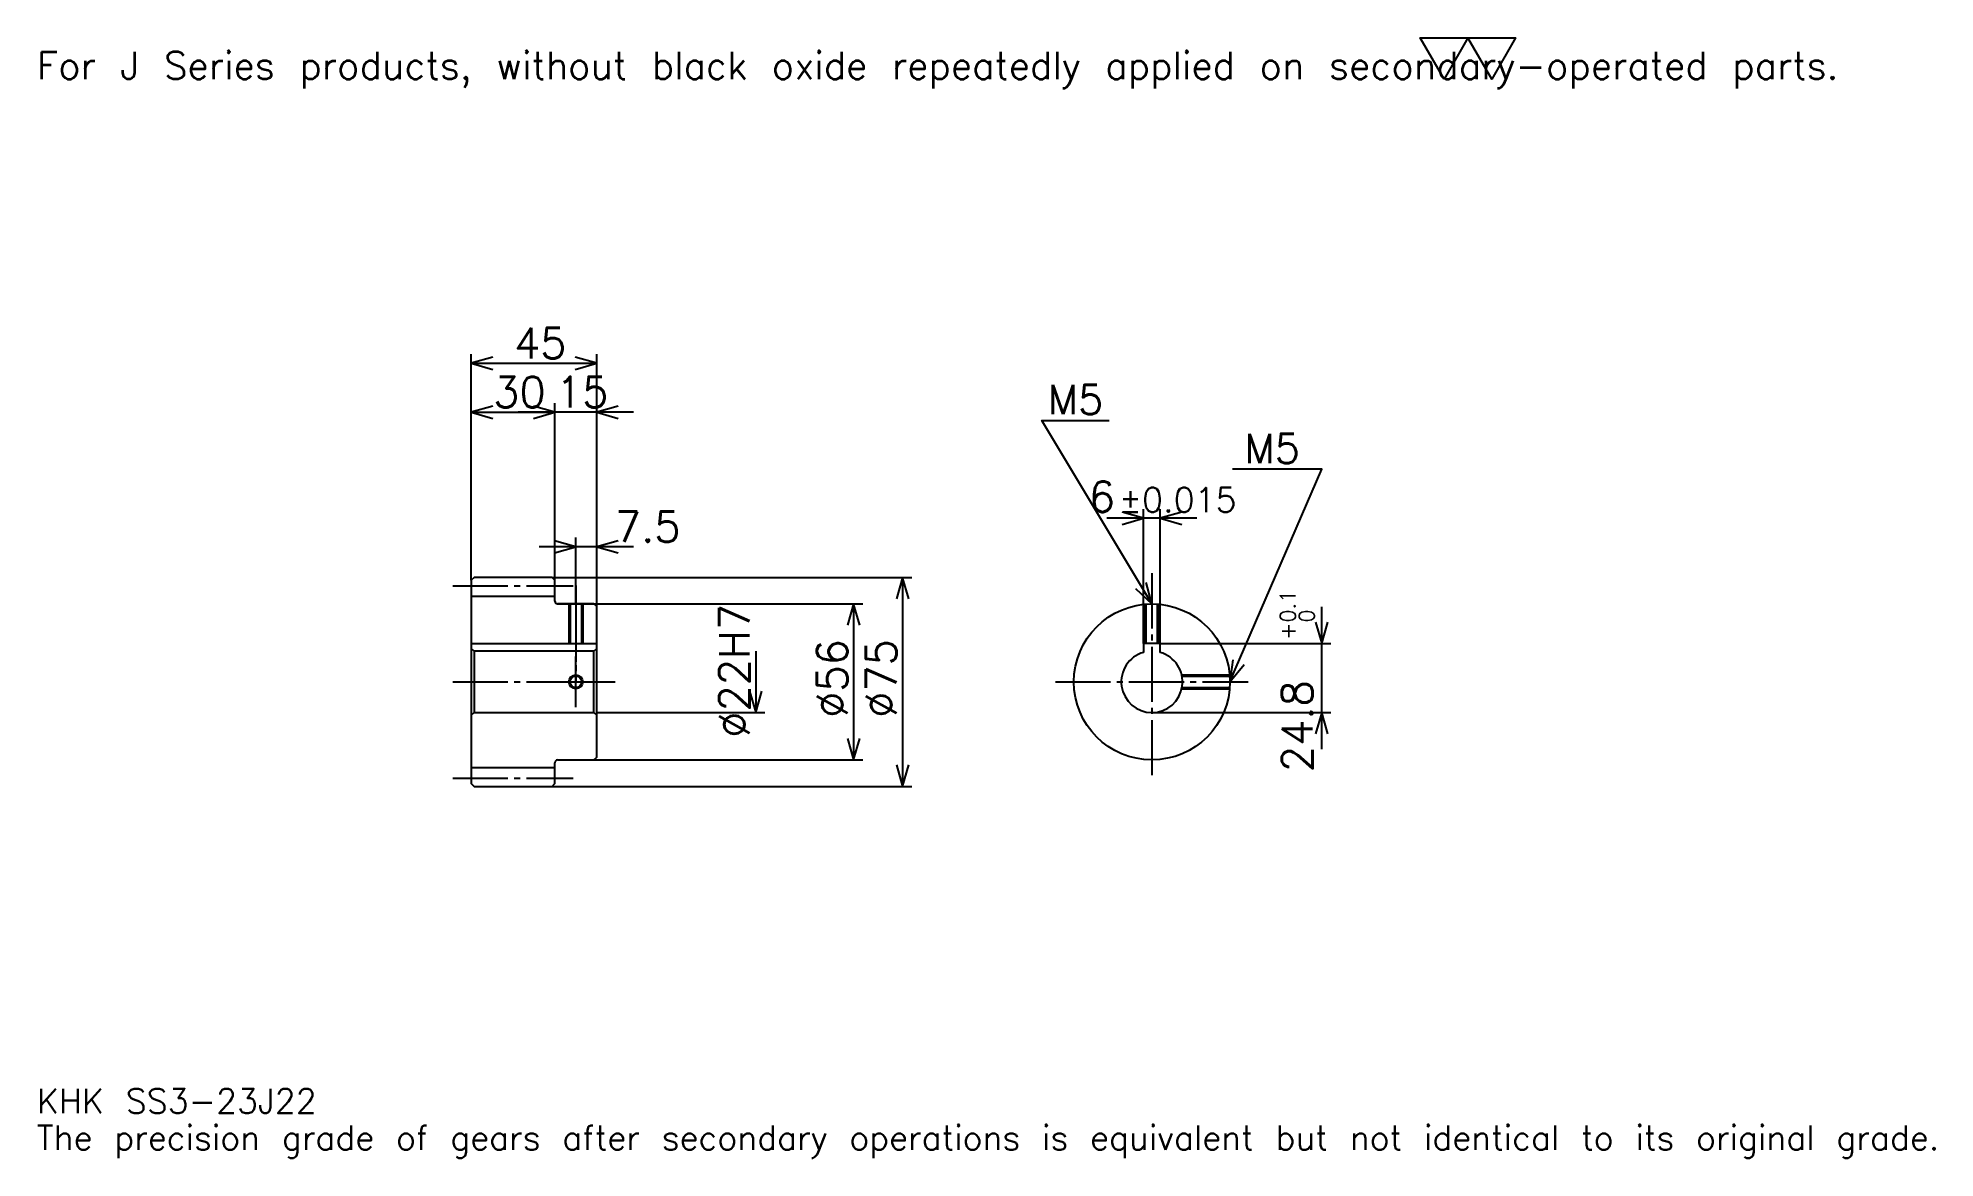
# Model space of a CAD drawing. Extents: x 22 to 703, y 8 to 410.
import ezdxf

# ---------------------------------------------------------------- set-up
doc = ezdxf.new("R2010")
doc.units = 0
doc.linetypes.add('DASHDOT', pattern=[26.347826, 19.76087, -2.195652, 2.195652, -2.195652])
doc.layers.get('0').update_dxf_attribs({"linetype": 'CONTINUOUS'})
doc.layers.add('DASHDOT', color=6, linetype='DASHDOT')
doc.styles.add('KANJI', font='TXT', dxfattribs={"bigfont": 'BIGFONT'})

msp = doc.modelspace()

# ---------------------------------------------------------------- linework, layer by layer
at = {"color": 5}
for p, q in [((177.847809, 216.445648), (177.847809, 296.586945)), ((177.847809, 293.293457), (222.847809, 293.293457)), ((222.847809, 216.445648), (222.847809, 296.586945)), ((177.847809, 275.728271), (207.847809, 275.728271)), ((236.021729, 275.728271), (194.673889, 275.728271)), ((207.847809, 216.445648), (207.847809, 279.021729)), ((419.108673, 192.745651), (419.108673, 240.978256)), ((425.108673, 192.745651), (425.108673, 240.978256)), ((438.282593, 237.684784), (405.934753, 237.684784)), ((236.021729, 227.423904), (202.173889, 227.423904)), ((215.347809, 216.445648), (215.347809, 230.717392)), ((177.847809, 215.445648), (177.847809, 216.445648)), ((206.847809, 216.445648), (222.847809, 216.445648)), ((207.847809, 215.445648), (207.847809, 216.445648)), ((215.347809, 206.945648), (215.347809, 216.445648)), ((215.347809, 206.945648), (215.347809, 216.445648)), ((222.847809, 216.445648), (335.923889, 216.445648)), ((222.847809, 205.945648), (222.847809, 216.445648)), ((332.630432, 216.445648), (332.630432, 141.445648)), ((208.847809, 206.945648), (222.847809, 206.945648)), ((222.847809, 206.945648), (318.358673, 206.945648)), ((315.065186, 206.945648), (315.065186, 150.945648)), ((483.043457, 154.771729), (483.043457, 205.919556)), ((425.108673, 192.745651), (486.336945, 192.745651)), ((279.934753, 189.945648), (279.934753, 167.945648)), ((222.847809, 167.945648), (283.228241, 167.945648)), ((422.108673, 167.945648), (486.336945, 167.945648)), ((208.847809, 150.945648), (222.847809, 150.945648)), ((222.847809, 150.945648), (318.358673, 150.945648)), ((206.847809, 141.445648), (222.847809, 141.445648)), ((222.847809, 141.445648), (335.923889, 141.445648))]:
    msp.add_line(p, q, dxfattribs=at)
at = {"color": 4}
for p, q in [((177.847809, 209.695648), (207.847809, 209.695648)), ((177.847809, 192.745651), (222.847809, 192.745651)), ((221.847809, 189.945648), (222.847809, 190.945648)), ((178.847809, 189.945648), (178.847809, 167.945648)), ((221.847809, 167.945648), (222.847809, 166.945648)), ((177.847809, 148.195648), (207.847809, 148.195648))]:
    msp.add_line(p, q, dxfattribs=at)
at = {"color": 7}
msp.add_lwpolyline([(526.956543, 395.217377), (518.393494, 410.059998), (552.645691, 410.059998), (544.082642, 395.217377), (535.519592, 410.059998), (526.956543, 395.217377)], dxfattribs=at)
at = {"color": 5}
for points in [[(185.532593, 295.489136), (177.847809, 293.293457), (185.532593, 291.097809)], [(215.163025, 291.097809), (222.847809, 293.293457), (215.163025, 295.489136)], [(185.532593, 277.92392), (177.847809, 275.728271), (185.532593, 273.532593)], [(200.163025, 273.532593), (207.847809, 275.728271), (200.163025, 277.92392)], [(200.163025, 273.532593), (207.847809, 275.728271), (200.163025, 277.92392)], [(230.532593, 277.92392), (222.847809, 275.728271), (230.532593, 273.532593)], [(422.108673, 206.945648), (382.586945, 272.815216), (406.739136, 272.815216)], [(450.108673, 178.945648), (483.043457, 255.25), (450.986938, 255.25)], [(411.423889, 235.489136), (419.108673, 237.684784), (411.423889, 239.880432)], [(432.793457, 239.880432), (425.108673, 237.684784), (432.793457, 235.489136)], [(207.663025, 225.228256), (215.347809, 227.423904), (207.663025, 229.619568)], [(230.532593, 229.619568), (222.847809, 227.423904), (230.532593, 225.228256)], [(334.82605, 208.760864), (332.630432, 216.445648), (330.434753, 208.760864)], [(416.272125, 212.40564), (422.108673, 206.945648), (420.037659, 214.664948)], [(317.260864, 199.260864), (315.065186, 206.945648), (312.869568, 199.260864)], [(480.847809, 200.430435), (483.043457, 192.745651), (485.239105, 200.430435)], [(451.138153, 186.871368), (450.108673, 178.945648), (455.169922, 185.131149)], [(277.739105, 175.630432), (279.934753, 167.945648), (282.130432, 175.630432)], [(485.239105, 160.260864), (483.043457, 167.945648), (480.847809, 160.260864)], [(312.869568, 158.630432), (315.065186, 150.945648), (317.260864, 158.630432)], [(330.434753, 149.130432), (332.630432, 141.445648), (334.82605, 149.130432)]]:
    msp.add_lwpolyline(points, dxfattribs=at)
at = {"color": 4}
for points in [[(207.847809, 207.945648), (207.847809, 215.445648), (206.847809, 216.445648), (178.847809, 216.445648), (177.847809, 215.445648), (177.847809, 166.945648)], [(208.847809, 150.945648), (221.847809, 150.945648), (222.847809, 151.945648), (222.847809, 205.945648), (221.847809, 206.945648), (208.847809, 206.945648)], [(212.847809, 206.945648), (212.847809, 192.745651)], [(213.282806, 206.945648), (213.282806, 192.745651)], [(217.412811, 206.945648), (217.412811, 192.745651)], [(217.847809, 206.945648), (217.847809, 192.745651)], [(419.608673, 192.745651), (419.608673, 206.833817)], [(420.043671, 192.745651), (420.043671, 206.8694)], [(424.173676, 192.745651), (424.173676, 206.8694)], [(424.608673, 192.745651), (424.608673, 206.833817)], [(177.847809, 166.945648), (178.847809, 167.945648), (221.847809, 167.945648), (221.847809, 189.945648), (178.847809, 189.945648), (177.847809, 190.945648)], [(425.108673, 189.528656), (425.108673, 192.745651), (419.108673, 192.745651), (419.108673, 189.528656)], [(432.820801, 181.445648), (449.996857, 181.445648)], [(432.913086, 181.010651), (450.03241, 181.010651)], [(432.820801, 176.445648), (449.996857, 176.445648)], [(432.913086, 176.880646), (450.03241, 176.880646)], [(177.847809, 166.945648), (177.847809, 142.445648), (178.847809, 141.445648), (206.847809, 141.445648), (207.847809, 142.445648), (207.847809, 149.945648)]]:
    msp.add_lwpolyline(points, dxfattribs=at)
for centre, radius in [((422.108673, 178.945648), 28), ((215.347809, 178.945648), 2.065)]:
    msp.add_circle(centre, radius, dxfattribs=at)
at = {"color": 7}
msp.add_circle((215.347809, 178.945648), 2.5, dxfattribs=at)
at = {"color": 4}
for centre, radius, start, end in [((208.847809, 207.945648), 1, 180, 270), ((422.108673, 178.945648), 11, 105.826620886, 74.173379114), ((208.847809, 149.945648), 1, 90, 180)]:
    msp.add_arc(centre, radius, start, end, dxfattribs=at)
at = {"layer": 'DASHDOT', "color": 7}
for p, q in [((422.108673, 217.923904), (422.108673, 144.358688)), ((171.260849, 213.445648), (214.434769, 213.445648)), ((215.347809, 206.945648), (215.347809, 178.945648)), ((171.260849, 178.945648), (229.434769, 178.945648)), ((387.521729, 178.945648), (456.695648, 178.945648)), ((171.260849, 144.445648), (214.434769, 144.445648))]:
    msp.add_line(p, q, dxfattribs=at)
for points in [[(215.347809, 213.532608), (215.347809, 186.158691)], [(215.347809, 169.858688), (215.347809, 188.032608)], [(206.260849, 178.945648), (224.434769, 178.945648)]]:
    msp.add_lwpolyline(points, dxfattribs=at)

# ---------------------------------------------------------------- texts
at = {"color": 7, "style": 'KANJI'}
for s, height, p in [('For J Series products, without black oxide repeatedly applied on secondary-operated parts.', 9.880435, (21.956522, 395.217377)), ('45', 10.978261, (193.211945, 295.049988)), ('30', 10.978261, (185.711945, 277.484772)), ('15', 10.978261, (208.211945, 277.484772)), ('M5', 10.539131, (384.782593, 275.010864)), ('M5', 10.539131, (455.378235, 257.445648)), ('6', 10.978261, (399.447388, 239.880432)), ('%%p0.015', 8.782609, (410.314514, 239.880432)), ('7.5', 10.978261, (229.434769, 229.180435)), ('KHK SS3-23J22', 8.782609, (21.956522, 24.152174)), ('The precision grade of gears after secondary operations is equivalent but not identical to its original grade.', 8.782609, (21.956522, 10.978261))]:
    msp.add_text(s, height=height, dxfattribs=at).set_placement(p)
for s, height, p in [('%%c22H7', 10.978261, (277.739105, 158.910324)), ('0.1', 5.48913, (473.602142, 200.228775)), ('+', 5.48913, (473.602142, 194.080948)), ('0', 5.48913, (480.408661, 200.228775)), ('%%c56', 10.978261, (312.869568, 166.046188)), ('%%c75', 10.978261, (330.434753, 166.046188)), ('24.8', 10.978261, (479.749969, 146.562683))]:
    msp.add_text(s, height=height, rotation=90, dxfattribs=at).set_placement(p)

doc.saveas('drawing.dxf')
